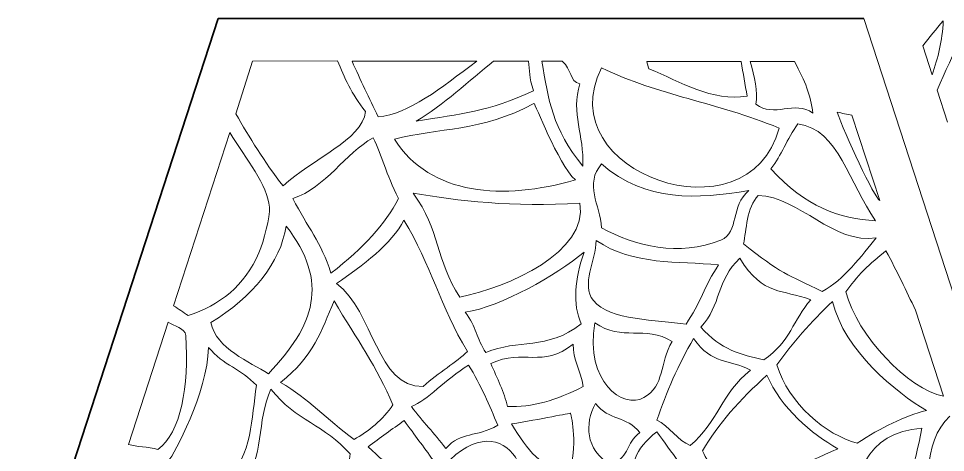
# Model space of a CAD drawing. Header units: millimetres. Extents: x -210 to 134, y -139 to 86.
# Drawn here: x 6.5 to 49.54, y 19.42 to 39.59 of the extents above; entities that cross this region are included whole.
import ezdxf

# ---------------------------------------------------------------- set-up
doc = ezdxf.new("R2010")
doc.units = ezdxf.units.MM
doc.header["$MEASUREMENT"] = 0
for name, color, linetype in [('Side 2 Detail', 7, 'Continuous'), ('Side 2 Outline', 7, 'Continuous'), ('Side 2 Scoring', 7, 'Continuous')]:
    doc.layers.add(name, color=color, linetype=linetype)

msp = doc.modelspace()

# ---------------------------------------------------------------- linework, layer by layer
at = {"layer": 'Side 2 Detail', "color": 250, "lineweight": 9}
for points in [[(51.6655, 41.153), (50.6544, 39.7049), (49.9092, 37.9487), (49.1506, 36.2673)], [(48.4868, 38.3177), (48.4868, 38.3177), (48.9232, 36.9712), (48.9232, 36.9712)], [(21.9895, 37.607), (21.9895, 37.607), (27.7765, 37.6051), (27.7765, 37.6051)], [(28.5552, 37.6052), (28.5552, 37.6052), (30.1816, 37.6047), (30.1816, 37.6047)], [(30.8003, 37.6047), (30.8003, 37.6047), (31.7425, 37.6046), (31.7425, 37.6046)], [(35.6727, 37.6032), (35.6727, 37.6032), (40.0528, 37.602), (40.0528, 37.602)], [(40.4707, 37.6016), (40.4707, 37.6016), (42.5336, 37.6018), (42.5336, 37.6018)], [(49.1506, 36.2673), (49.1506, 36.2673), (49.6336, 34.7782), (49.6336, 34.7782)], [(45.1991, 35.0975), (45.1991, 35.0975), (46.4889, 31.1281), (46.4889, 31.1281)], [(13.7003, 26.2445), (13.7003, 26.2445), (16.3078, 34.2923), (16.3078, 34.2923)], [(16.3078, 34.2923), (17.0806, 33.055), (18.0762, 31.8628), (18.1558, 30.8198)], [(48.1447, 26.033), (48.1447, 26.033), (49.4435, 22.0363), (49.4435, 22.0363)], [(11.6098, 19.7908), (11.6098, 19.7908), (13.4515, 25.4768), (13.4515, 25.4768)], [(13.4515, 25.4768), (13.7126, 25.2987), (14.2466, 25.2096), (14.2694, 24.8572)]]:
    msp.add_open_spline(points, degree=3, dxfattribs=at)
for points, knots in [([(48.9232, 36.9712), (49.1913, 37.7842), (49.3949, 38.5437), (49.4338, 39.4833), (49.4338, 39.4833), (49.1048, 39.108), (48.7927, 38.7163), (48.4868, 38.3177)], [0, 0, 0, 0, 0.3333333, 0.3333333, 0.3333333, 0.3333333, 1, 1, 1, 1]), ([(21.306, 37.6297), (21.6357, 36.8687), (21.9488, 36.0897), (22.6165, 35.2757), (22.6165, 35.2757), (22.4429, 33.9326), (20.1574, 33.0835), (18.7831, 31.8154), (18.7831, 31.8154), (17.8977, 32.9364), (17.2325, 34.0828), (16.5893, 35.1618)], [0, 0, 0, 0, 0.25, 0.25, 0.25, 0.25, 0.5, 0.5, 0.5, 0.5, 1, 1, 1, 1]), ([(16.5893, 35.1618), (16.5893, 35.1618), (17.3648, 37.6133), (17.3648, 37.6133), (17.3648, 37.6133), (17.3648, 37.6133), (21.306, 37.6297), (21.306, 37.6297)], [0, 0, 0, 0, 0.3333333, 0.3333333, 0.3333333, 0.3333333, 1, 1, 1, 1]), ([(27.7765, 37.6051), (26.0771, 36.3476), (24.6233, 35.1389), (23.2029, 35.0266), (23.2029, 35.0266), (22.7963, 35.8868), (22.3685, 36.7505), (21.9895, 37.607)], [0, 0, 0, 0, 0.3333333, 0.3333333, 0.3333333, 0.3333333, 1, 1, 1, 1]), ([(30.1816, 37.6047), (30.2474, 37.1908), (30.1971, 36.8595), (30.4131, 36.2296), (30.4131, 36.2296), (28.2758, 35.2519), (27.0682, 35.1625), (24.9698, 34.8251), (24.9698, 34.8251), (26.207, 35.549), (27.4555, 36.7383), (28.5552, 37.6052)], [0, 0, 0, 0, 0.25, 0.25, 0.25, 0.25, 0.5, 0.5, 0.5, 0.5, 1, 1, 1, 1]), ([(31.7425, 37.6046), (32.21, 37.255), (32.0592, 36.667), (32.5653, 36.5619), (32.5653, 36.5619), (32.126, 35.1713), (32.7816, 34.1855), (32.6986, 32.7383), (32.6986, 32.7383), (31.2878, 34.4697), (31.1021, 35.8243), (30.8003, 37.6047)], [0, 0, 0, 0, 0.25, 0.25, 0.25, 0.25, 0.5, 0.5, 0.5, 0.5, 1, 1, 1, 1]), ([(40.0528, 37.602), (40.1462, 37.0644), (40.2382, 36.5273), (40.3298, 35.9902), (40.3298, 35.9902), (38.6975, 35.7258), (37.2527, 36.6458), (35.7602, 37.2618), (35.7602, 37.2618), (35.7333, 37.3748), (35.7023, 37.4897), (35.6727, 37.6032)], [0, 0, 0, 0, 0.25, 0.25, 0.25, 0.25, 0.5, 0.5, 0.5, 0.5, 1, 1, 1, 1]), ([(42.5336, 37.6018), (43.0183, 36.6573), (43.2905, 36.0436), (43.378, 35.2009), (43.378, 35.2009), (42.5371, 35.8181), (41.5745, 34.9587), (40.7398, 35.6126), (40.7398, 35.6126), (40.8459, 36.1829), (40.6626, 36.8888), (40.4707, 37.6016)], [0, 0, 0, 0, 0.25, 0.25, 0.25, 0.25, 0.5, 0.5, 0.5, 0.5, 1, 1, 1, 1]), ([(33.5747, 37.2954), (36.2653, 36.0078), (38.8412, 35.7228), (41.8157, 34.5034), (41.8157, 34.5034), (40.4035, 29.1649), (31.0849, 32.4364), (33.5747, 37.2954)], [0, 0, 0, 0, 0.3333333, 0.3333333, 0.3333333, 0.3333333, 1, 1, 1, 1]), ([(23.9518, 33.9882), (25.9882, 34.5217), (28.006, 34.3191), (30.4307, 35.6496), (30.4307, 35.6496), (30.4882, 35.6839), (31.5169, 32.867), (32.3596, 32.0898), (32.3596, 32.0898), (29.0009, 31.1352), (25.6434, 31.3446), (23.9518, 33.9882)], [0, 0, 0, 0, 0.25, 0.25, 0.25, 0.25, 0.5, 0.5, 0.5, 0.5, 1, 1, 1, 1]), ([(46.4889, 31.1281), (46.2526, 31.2503), (44.8367, 34.2637), (44.5156, 35.2488), (44.5156, 35.2488), (44.7364, 35.1888), (44.9655, 35.1379), (45.1991, 35.0975)], [0, 0, 0, 0, 0.3333333, 0.3333333, 0.3333333, 0.3333333, 1, 1, 1, 1]), ([(46.2964, 30.1953), (44.5931, 30.3085), (43.0618, 30.8168), (41.4371, 32.6078), (41.4371, 32.6078), (41.9311, 33.2358), (42.1657, 33.9779), (42.6917, 34.7024), (42.6917, 34.7024), (44.59, 34.4415), (45.0747, 31.9014), (46.2964, 30.1953)], [0, 0, 0, 0, 0.25, 0.25, 0.25, 0.25, 0.5, 0.5, 0.5, 0.5, 1, 1, 1, 1]), ([(22.9693, 34.0468), (23.4047, 33.1838), (23.5474, 32.4107), (24.1423, 31.2258), (24.1423, 31.2258), (23.5074, 30.0226), (22.5679, 28.9629), (21.0046, 27.7571), (21.0046, 27.7571), (20.5563, 29.1996), (19.9297, 29.8794), (19.2389, 31.2217), (19.2389, 31.2217), (20.7975, 31.74), (21.6584, 33.3481), (22.9693, 34.0468)], [0, 0, 0, 0, 0.2, 0.2, 0.2, 0.2, 0.4, 0.4, 0.4, 0.4, 0.6, 0.6, 0.6, 0.6, 1, 1, 1, 1]), ([(33.5723, 32.8369), (35.6341, 31.0334), (37.9916, 31.2092), (40.4163, 31.5961), (40.4163, 31.5961), (39.534, 30.8871), (39.9822, 29.6615), (39.1137, 29.2991), (39.1137, 29.2991), (37.1686, 28.4862), (35.1098, 29.0376), (33.576, 29.8674), (33.576, 29.8674), (33.4923, 30.95), (32.7675, 31.895), (33.5723, 32.8369)], [0, 0, 0, 0, 0.2, 0.2, 0.2, 0.2, 0.4, 0.4, 0.4, 0.4, 0.6, 0.6, 0.6, 0.6, 1, 1, 1, 1]), ([(26.9938, 26.6485), (25.8566, 28.3672), (26.0919, 29.7415), (24.8276, 31.4804), (24.8276, 31.4804), (26.8667, 31.1178), (29.4805, 30.815), (32.569, 31.0089), (32.569, 31.0089), (32.9497, 28.7444), (29.2666, 27.1025), (26.9938, 26.6485)], [0, 0, 0, 0, 0.25, 0.25, 0.25, 0.25, 0.5, 0.5, 0.5, 0.5, 1, 1, 1, 1]), ([(43.8207, 26.9105), (42.2367, 27.6767), (41.847, 27.7557), (40.1637, 29.1226), (40.1637, 29.1226), (40.2998, 29.7528), (40.2947, 30.807), (40.8504, 31.3705), (40.8504, 31.3705), (42.7693, 31.3052), (44.344, 29.0655), (46.3281, 29.4078), (46.3281, 29.4078), (45.6728, 28.5824), (44.8033, 27.4293), (43.8207, 26.9105)], [0, 0, 0, 0, 0.2, 0.2, 0.2, 0.2, 0.4, 0.4, 0.4, 0.4, 0.6, 0.6, 0.6, 0.6, 1, 1, 1, 1]), ([(18.1558, 30.8198), (18.1892, 30.3891), (17.8884, 29.2292), (17.6652, 28.7067), (17.6652, 28.7067), (17.0082, 27.1687), (15.8338, 26.2683), (14.3858, 25.7844), (14.3858, 25.7844), (14.1584, 25.9446), (13.929, 26.095), (13.7003, 26.2445)], [0, 0, 0, 0, 0.25, 0.25, 0.25, 0.25, 0.5, 0.5, 0.5, 0.5, 1, 1, 1, 1]), ([(24.3973, 30.2222), (25.6675, 28.1435), (26.0778, 26.2011), (27.3428, 24.1239), (27.3428, 24.1239), (26.8367, 23.619), (26.0272, 23.1467), (25.2858, 22.4939), (25.2858, 22.4939), (23.1319, 22.4229), (23.0068, 25.9815), (21.2715, 27.2755), (21.2715, 27.2755), (22.457, 28.1073), (23.845, 29.1202), (24.3973, 30.2222)], [0, 0, 0, 0, 0.2, 0.2, 0.2, 0.2, 0.4, 0.4, 0.4, 0.4, 0.6, 0.6, 0.6, 0.6, 1, 1, 1, 1]), ([(18.9261, 29.9485), (20.9601, 27.3323), (20.2435, 25.3281), (18.1041, 23.0836), (18.1041, 23.0836), (17.2342, 23.6375), (15.6905, 24.2396), (15.4304, 25.4625), (15.4304, 25.4625), (17.3865, 26.6359), (18.666, 28.2521), (18.9261, 29.9485)], [0, 0, 0, 0, 0.25, 0.25, 0.25, 0.25, 0.5, 0.5, 0.5, 0.5, 1, 1, 1, 1]), ([(33.3221, 29.2779), (35.0891, 28.0888), (37.0849, 28.3402), (39.009, 28.1421), (39.009, 28.1421), (38.3554, 27.1769), (38.1542, 26.3546), (37.4969, 25.3896), (37.4969, 25.3896), (36.1809, 25.5882), (33.9261, 25.5446), (33.1923, 26.482), (33.1923, 26.482), (32.6073, 27.2291), (33.3107, 28.3422), (33.3221, 29.2779)], [0, 0, 0, 0, 0.2, 0.2, 0.2, 0.2, 0.4, 0.4, 0.4, 0.4, 0.6, 0.6, 0.6, 0.6, 1, 1, 1, 1]), ([(32.7675, 28.74), (32.3227, 27.4713), (32.2176, 26.3363), (32.629, 25.3979), (32.629, 25.3979), (31.0232, 24.1477), (29.7065, 24.7202), (28.1944, 24.0664), (28.1944, 24.0664), (27.7669, 24.708), (27.77, 25.2811), (27.2391, 25.9391), (27.2391, 25.9391), (28.9248, 26.2037), (31.4521, 27.6562), (32.7675, 28.74)], [0, 0, 0, 0, 0.2, 0.2, 0.2, 0.2, 0.4, 0.4, 0.4, 0.4, 0.6, 0.6, 0.6, 0.6, 1, 1, 1, 1]), ([(41.1046, 23.7245), (40.0487, 23.9725), (39.1113, 24.178), (38.1852, 25.2479), (38.1852, 25.2479), (39.1264, 26.2719), (38.9111, 27.4458), (39.9884, 28.4484), (39.9884, 28.4484), (41.1122, 26.6581), (41.9559, 27.0391), (43.2816, 26.5186), (43.2816, 26.5186), (42.4634, 25.5793), (42.3545, 24.5957), (41.1046, 23.7245)], [0, 0, 0, 0, 0.2, 0.2, 0.2, 0.2, 0.4, 0.4, 0.4, 0.4, 0.6, 0.6, 0.6, 0.6, 1, 1, 1, 1]), ([(49.4435, 22.0363), (47.817, 22.3591), (45.4433, 24.8461), (44.9132, 26.8941), (44.9132, 26.8941), (45.3655, 27.5481), (46.0745, 28.2701), (46.7777, 28.7887), (46.7777, 28.7887), (47.292, 27.8474), (47.7199, 26.933), (48.1447, 26.033)], [0, 0, 0, 0, 0.25, 0.25, 0.25, 0.25, 0.5, 0.5, 0.5, 0.5, 1, 1, 1, 1]), ([(22.0794, 20.0287), (20.7951, 20.9765), (19.9803, 21.9158), (18.6677, 22.6825), (18.6677, 22.6825), (20.2284, 23.8957), (20.5619, 25.1004), (21.1554, 26.4666), (21.1554, 26.4666), (22.23, 24.6539), (23.1539, 23.3991), (23.884, 21.6407), (23.884, 21.6407), (23.4454, 20.961), (22.7205, 20.3741), (22.0794, 20.0287)], [0, 0, 0, 0, 0.2, 0.2, 0.2, 0.2, 0.4, 0.4, 0.4, 0.4, 0.6, 0.6, 0.6, 0.6, 1, 1, 1, 1]), ([(45.4399, 19.8487), (44.014, 20.2327), (42.2363, 21.7015), (41.7141, 23.4893), (41.7141, 23.4893), (42.4189, 24.4996), (43.2874, 25.483), (44.2941, 26.4445), (44.2941, 26.4445), (44.8446, 24.1449), (47.2565, 22.2005), (48.6538, 21.3733), (48.6538, 21.3733), (47.6203, 21.1053), (46.5489, 20.5956), (45.4399, 19.8487)], [0, 0, 0, 0, 0.2, 0.2, 0.2, 0.2, 0.4, 0.4, 0.4, 0.4, 0.6, 0.6, 0.6, 0.6, 1, 1, 1, 1]), ([(33.2643, 25.4535), (34.5317, 24.5682), (35.5649, 25.3505), (36.8523, 24.5864), (36.8523, 24.5864), (36.2453, 23.568), (36.5185, 22.5259), (35.5373, 21.9731), (35.5373, 21.9731), (34.5686, 21.4276), (32.7874, 22.6955), (33.2643, 25.4535)], [0, 0, 0, 0, 0.25, 0.25, 0.25, 0.25, 0.5, 0.5, 0.5, 0.5, 1, 1, 1, 1]), ([(14.2694, 24.8572), (14.4196, 22.5062), (14.041, 20.3378), (12.9744, 19.5629), (12.9744, 19.5629), (12.4996, 19.7018), (11.9842, 19.6825), (11.6098, 19.7908)], [0, 0, 0, 0, 0.3333333, 0.3333333, 0.3333333, 0.3333333, 1, 1, 1, 1]), ([(40.4793, 23.2413), (39.1309, 22.1772), (38.9876, 20.8187), (37.6795, 19.7481), (37.6795, 19.7481), (37.1397, 19.962), (36.677, 20.6626), (36.1457, 20.9298), (36.1457, 20.9298), (36.5657, 22.2193), (37.1386, 23.4838), (37.8424, 24.7285), (37.8424, 24.7285), (38.7116, 23.4642), (39.4995, 23.8032), (40.4793, 23.2413)], [0, 0, 0, 0, 0.2, 0.2, 0.2, 0.2, 0.4, 0.4, 0.4, 0.4, 0.6, 0.6, 0.6, 0.6, 1, 1, 1, 1]), ([(17.5498, 22.5457), (17.3093, 20.9928), (17.3889, 19.3897), (16.126, 17.9995), (16.126, 17.9995), (15.2171, 18.1892), (14.3142, 18.4174), (13.4749, 19.045), (13.4749, 19.045), (13.7078, 19.3035), (15.2774, 22.196), (15.3249, 24.3063), (15.3249, 24.3063), (16.026, 23.4623), (16.8374, 23.314), (17.5498, 22.5457)], [0, 0, 0, 0, 0.2, 0.2, 0.2, 0.2, 0.4, 0.4, 0.4, 0.4, 0.6, 0.6, 0.6, 0.6, 1, 1, 1, 1]), ([(32.2521, 24.4593), (32.2348, 23.7324), (32.6138, 23.2361), (32.7168, 22.49), (32.7168, 22.49), (31.4921, 21.8393), (30.3201, 21.5168), (29.2056, 21.5597), (29.2056, 21.5597), (29.0457, 22.2108), (28.7308, 22.8866), (28.4274, 23.5603), (28.4274, 23.5603), (29.9714, 24.2622), (30.8145, 23.3162), (32.2521, 24.4593)], [0, 0, 0, 0, 0.2, 0.2, 0.2, 0.2, 0.4, 0.4, 0.4, 0.4, 0.6, 0.6, 0.6, 0.6, 1, 1, 1, 1]), ([(26.3345, 19.6089), (25.7994, 20.3453), (25.2823, 20.8257), (24.7473, 21.5618), (24.7473, 21.5618), (25.4966, 21.8484), (26.3062, 22.8156), (27.399, 23.4884), (27.399, 23.4884), (27.9688, 22.538), (28.3688, 21.6141), (28.755, 20.6924), (28.755, 20.6924), (27.7197, 20.0966), (27.0882, 20.4264), (26.3345, 19.6089)], [0, 0, 0, 0, 0.2, 0.2, 0.2, 0.2, 0.4, 0.4, 0.4, 0.4, 0.6, 0.6, 0.6, 0.6, 1, 1, 1, 1]), ([(39.7428, 17.4659), (39.2039, 17.9308), (38.5418, 18.8422), (38.2658, 19.4988), (38.2658, 19.4988), (38.9563, 20.7193), (40.0022, 21.8832), (41.2479, 23.0161), (41.2479, 23.0161), (41.9025, 21.4857), (43.3098, 20.2909), (44.5401, 19.6001), (44.5401, 19.6001), (42.9412, 18.8898), (41.3348, 18.1317), (39.7428, 17.4659)], [0, 0, 0, 0, 0.2, 0.2, 0.2, 0.2, 0.4, 0.4, 0.4, 0.4, 0.6, 0.6, 0.6, 0.6, 1, 1, 1, 1]), ([(18.2243, 22.3602), (19.3754, 20.9013), (20.7262, 20.7067), (21.8944, 19.3547), (21.8944, 19.3547), (21.8097, 18.0206), (20.7465, 16.9416), (19.9252, 16.3023), (19.9252, 16.3023), (18.8789, 17.2737), (17.9432, 16.9512), (16.8797, 17.8097), (16.8797, 17.8097), (17.9539, 19.2041), (17.5336, 20.9053), (18.2243, 22.3602)], [0, 0, 0, 0, 0.2, 0.2, 0.2, 0.2, 0.4, 0.4, 0.4, 0.4, 0.6, 0.6, 0.6, 0.6, 1, 1, 1, 1]), ([(26.5453, 19.087), (29.3699, 21.8145), (31.3991, 17.3033), (28.5514, 15.774), (28.5514, 15.774), (27.6091, 16.9929), (26.998, 17.946), (26.5453, 19.087)], [0, 0, 0, 0, 0.3333333, 0.3333333, 0.3333333, 0.3333333, 1, 1, 1, 1]), ([(33.2949, 21.6944), (33.9233, 20.8879), (34.7198, 21.1456), (35.3499, 20.3517), (35.3499, 20.3517), (34.6406, 19.7858), (34.982, 19.3538), (34.0005, 18.8312), (34.0005, 18.8312), (32.8054, 19.6108), (32.7788, 20.7269), (33.2949, 21.6944)], [0, 0, 0, 0, 0.25, 0.25, 0.25, 0.25, 0.5, 0.5, 0.5, 0.5, 1, 1, 1, 1]), ([(32.1119, 18.6744), (30.717, 18.5961), (30.163, 19.5484), (29.3899, 20.748), (29.3899, 20.748), (30.7242, 20.9696), (32.1291, 21.2529), (32.1291, 21.2529), (32.1291, 21.2529), (32.1291, 21.2529), (32.4881, 19.9543), (32.1119, 18.6744)], [0, 0, 0, 0, 0.25, 0.25, 0.25, 0.25, 0.5, 0.5, 0.5, 0.5, 1, 1, 1, 1]), ([(51.3824, 16.0692), (50.4395, 15.8426), (49.6529, 15.8558), (48.7231, 15.887), (48.7231, 15.887), (48.7351, 17.4969), (48.4223, 19.9031), (49.7453, 21.1074)], [0, 0, 0, 0, 0.3333333, 0.3333333, 0.3333333, 0.3333333, 1, 1, 1, 1]), ([(25.7801, 19.0307), (24.4479, 17.8635), (23.7344, 18.7899), (22.7295, 19.6912), (22.7295, 19.6912), (23.2897, 20.0981), (23.8491, 20.505), (24.409, 20.9115), (24.409, 20.9115), (24.9443, 20.1748), (25.2448, 19.7677), (25.7801, 19.0307)], [0, 0, 0, 0, 0.25, 0.25, 0.25, 0.25, 0.5, 0.5, 0.5, 0.5, 1, 1, 1, 1]), ([(37.1655, 18.9692), (36.4248, 18.5713), (36.319, 17.8114), (35.5497, 17.6607), (35.5497, 17.6607), (34.6389, 18.7437), (35.1549, 19.6008), (36.1375, 20.3837), (36.1375, 20.3837), (36.4802, 19.9123), (36.8227, 19.4406), (37.1655, 18.9692)], [0, 0, 0, 0, 0.25, 0.25, 0.25, 0.25, 0.5, 0.5, 0.5, 0.5, 1, 1, 1, 1]), ([(48.1994, 15.7725), (47.0953, 15.387), (46.3704, 15.1884), (45.4216, 15.784), (45.4216, 15.784), (45.0878, 18.2423), (45.8392, 20.4083), (48.4447, 20.5462), (48.4447, 20.5462), (48.1591, 18.7747), (47.3878, 17.57), (48.1994, 15.7725)], [0, 0, 0, 0, 0.25, 0.25, 0.25, 0.25, 0.5, 0.5, 0.5, 0.5, 1, 1, 1, 1])]:
    msp.add_open_spline(points, degree=3, knots=knots, dxfattribs=at)
at = {"layer": 'Side 2 Outline', "color": 250, "lineweight": 35}
for points in [[(15.7704, 39.5943), (15.7704, 39.5943), (6.5041, 11.0758), (6.5041, 11.0758)], [(45.7562, 39.5946), (45.7562, 39.5946), (15.7704, 39.5943), (15.7704, 39.5943)]]:
    msp.add_open_spline(points, degree=3, dxfattribs=at)
at = {"layer": 'Side 2 Scoring', "color": 250, "lineweight": 18}
msp.add_open_spline([(45.7562, 39.5946), (45.7562, 39.5946), (55.0225, 11.0765), (55.0225, 11.0765)], degree=3, dxfattribs=at)

doc.saveas('drawing.dxf')
